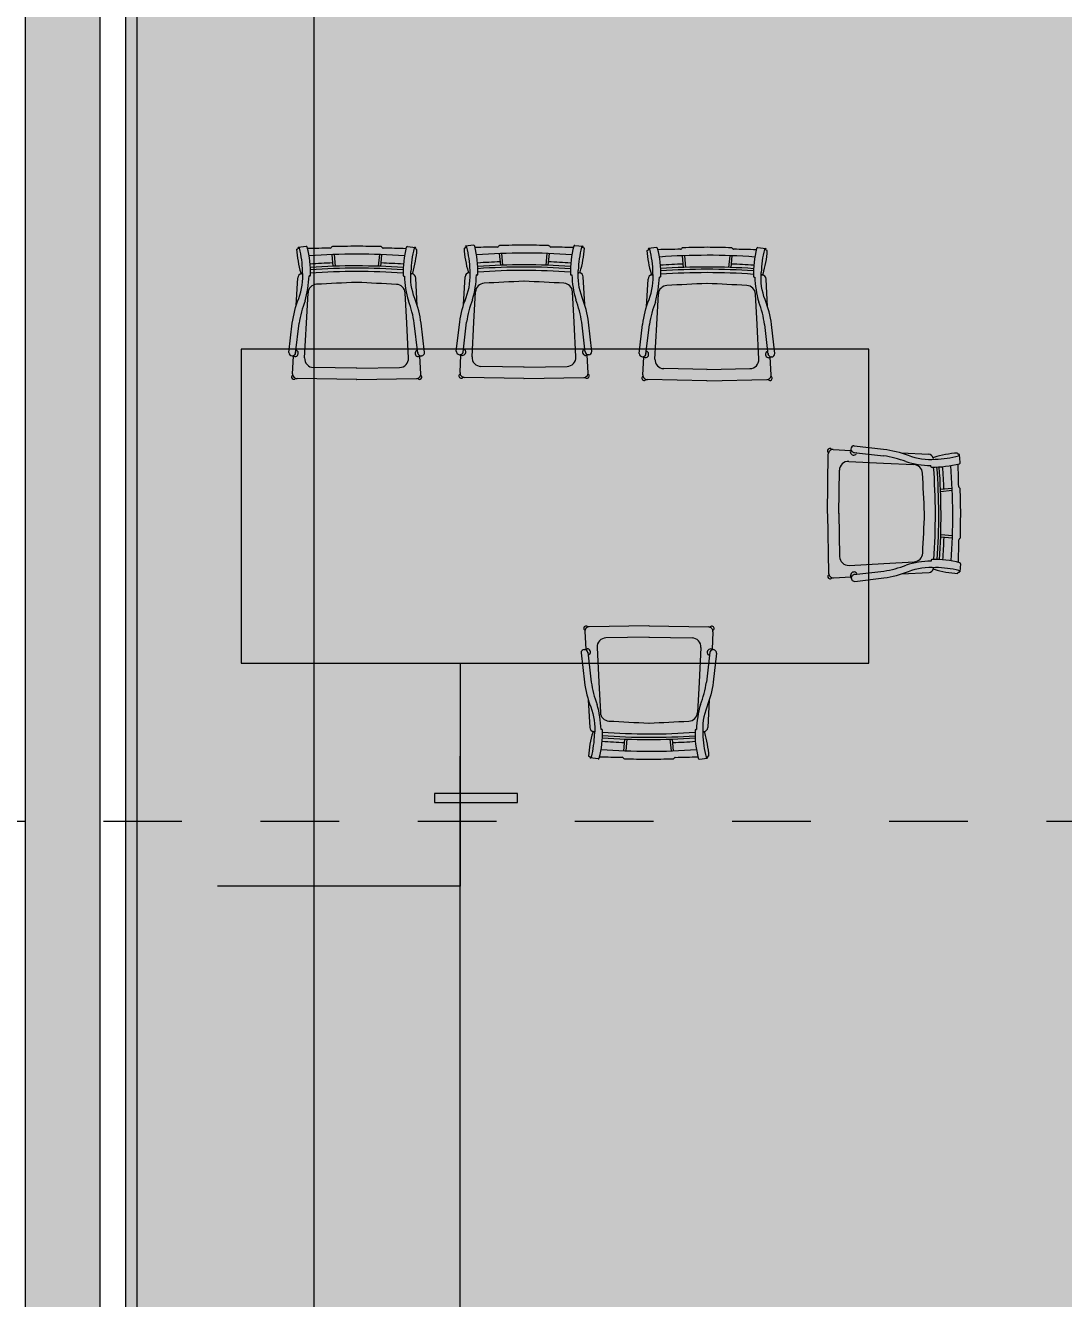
# Model space of a CAD drawing. Header units: millimetres. Extents: x 475616349 to 476941521, y 4620115302 to 4621446928.
# Drawn here: x 476497607 to 476500403, y 4620394074 to 4620397501 of the extents above; entities that cross this region are included whole.
import ezdxf

# ---------------------------------------------------------------- set-up
doc = ezdxf.new("R2010")
doc.units = ezdxf.units.MM
doc.header["$MEASUREMENT"] = 0
doc.linetypes.add('Dashed', pattern=[423.333333, 211.666667, -211.666667])
for name, color, linetype, lineweight in [('2D Drafting - General_Pen_No__1_Pen_No__7', 7, 'Continuous', 0), ('2D Drafting - General_Pen_No__250_Pen_No__7_Pen_No__7', 7, 'Continuous', 0), ('G-Anno-Nplt_Pen_No__151', 151, 'Continuous', 0), ('G-Anno-Nplt_Pen_No__4', 7, 'Continuous', 0), ('New_0_Pen_No__7', 7, 'Continuous', 0), ('New_shenobebi_Pen_No__1', 1, 'Continuous', 0), ('zoma_Pen_No__142', 142, 'Continuous', 0), ('zoma_Pen_No__4', 7, 'Continuous', 0), ('zoma_Pen_No__5_Pen_No__5', 5, 'Continuous', 0)]:
    doc.layers.add(name, color=color, linetype=linetype, lineweight=lineweight)
doc.layers.add('New_საბავშვო მოედნები_Pen_No__26', color=7, linetype='Continuous', lineweight=0, true_color=0x719730)
doc.layers.add('zoma', color=7, linetype='Continuous')
doc.styles.add('GENERATED_STYLE_2', font='arial.ttf')
doc.dimstyles.new('GENERATED_STYLE__2', dxfattribs={"dimtxt": 200, "dimasz": 64.421331, "dimexe": 0.18, "dimexo": 3, "dimgap": 0.09, "dimtad": 1, "dimlfac": 0.001, "dimzin": 0, "dimdsep": 46, "dimtxsty": 'GENERATED_STYLE_2', "dimblk": 'ARROWHEAD_2', "dimblk1": 'ARROWHEAD_2', "dimblk2": 'ARROWHEAD_2', "dimcen": 0.09, "dimclrd": 142, "dimclre": 142, "dimclrt": 142, "dimadec": 0, "dimazin": 0, "dimtfac": 1, "dimtdec": 4, "dimtmove": 0, "dimatfit": 3, "dimfxl": 1, "dimtolj": 1, "dimtzin": 0, "dimarcsym": 0})
doc.dimstyles.new('GENERATED_STYLE__43', dxfattribs={"dimtxt": 100, "dimasz": 152, "dimexe": 0.18, "dimexo": 3, "dimgap": 0.09, "dimtad": 1, "dimlfac": 0.001, "dimzin": 0, "dimdsep": 46, "dimtxsty": 'GENERATED_STYLE_2', "dimblk": 'ARROWHEAD_2', "dimblk1": 'ARROWHEAD_2', "dimblk2": 'ARROWHEAD_2', "dimcen": 0.09, "dimclrd": 7, "dimclre": 7, "dimclrt": 7, "dimadec": 0, "dimazin": 0, "dimtfac": 1, "dimtdec": 4, "dimtmove": 0, "dimatfit": 3, "dimfxl": 1, "dimtolj": 1, "dimtzin": 0, "dimarcsym": 0})

# ---------------------------------------------------------------- blocks, each defined once
blk = doc.blocks.new('*D1248', base_point=(476577134.1, 4620325125.7))
at = {"layer": 'zoma_Pen_No__142', "color": 142, "linetype": 'Continuous', "lineweight": 0, "transparency": 16777216}
for p, q in [((476496312.9, 4620392963.5), (476496313, 4620399463.5)), ((476496270.5, 4620392988), (476496355.3, 4620392939)), ((476496376.5, 4620392963.5), (476496249.3, 4620392963.5)), ((476496312.9, 4620392563.5), (476496312.9, 4620392963.5)), ((476496270.5, 4620392588), (476496355.3, 4620392539))]:
    blk.add_line(p, q, dxfattribs=at)
blk = doc.blocks.new('ARROWHEAD_2')
at = {"color": 0, "linetype": 'Continuous', "lineweight": 0}
for p, q in [((-0.378, -0.655), (0.378, 0.655)), ((0, 0), (-1, 0))]:
    blk.add_line(p, q, dxfattribs=at)
blk = doc.blocks.new('*D1249', base_point=(476577134.1, 4620325125.7))
at = {"layer": 'zoma_Pen_No__142', "color": 142, "linetype": 'Continuous', "lineweight": 0, "transparency": 16777216}
for p, q in [((476496376.6, 4620399463.5), (476496249.4, 4620399463.5)), ((476496270.6, 4620399488), (476496355.4, 4620399439)), ((476496312.9, 4620392963.5), (476496313, 4620399463.5)), ((476496270.5, 4620392988), (476496355.3, 4620392939))]:
    blk.add_line(p, q, dxfattribs=at)
at = {"layer": 'zoma_Pen_No__142', "color": 142, "lineweight": 0, "transparency": 16777216, "char_height": 200, "attachment_point": 7, "rotation": 89.9995, "style": 'GENERATED_STYLE_2'}
for s, insert in [('\\A1;{\\pql;\\fArial CYR|b0|i0|c204|p34;0.40}', (476496273, 4620398906.9)), ('\\A1;{\\pql;\\fArial CYR|b0|i0|c204|p34;6.50}', (476496272.9, 4620395947.4))]:
    blk.add_mtext(s, dxfattribs=dict(at, insert=insert))
blk = doc.blocks.new('*D1250', base_point=(476577134.1, 4620325125.7))
at = {"layer": 'zoma_Pen_No__142', "color": 142, "linetype": 'Continuous', "lineweight": 0, "transparency": 16777216}
for p, q in [((476496270.6, 4620399488), (476496355.4, 4620399439)), ((476496312.9, 4620392963.5), (476496313, 4620399463.5))]:
    blk.add_line(p, q, dxfattribs=at)
blk = doc.blocks.new('*D1251', base_point=(476577134.1, 4620325125.7))
at = {"layer": 'zoma_Pen_No__142', "color": 142, "linetype": 'Continuous', "lineweight": 0, "transparency": 16777216}
for p, q in [((476496313, 4620399863.5), (476496313, 4620399904.9)), ((476496355.4, 4620399839), (476496270.6, 4620399888)), ((476496376.6, 4620399863.5), (476496249.4, 4620399863.5)), ((476496313, 4620399463.5), (476496313, 4620399863.5)), ((476496376.6, 4620399463.5), (476496249.4, 4620399463.5)), ((476496270.6, 4620399488), (476496355.4, 4620399439)), ((476496312.9, 4620392963.5), (476496313, 4620399463.5))]:
    blk.add_line(p, q, dxfattribs=at)
blk = doc.blocks.new('*D1898', base_point=(476577134.1, 4620325125.7))
at = {"layer": 'zoma_Pen_No__4', "color": 7, "linetype": 'Continuous', "lineweight": 0, "transparency": 16777216}
for p, q in [((476498384.9, 4620399663.5), (476498384.9, 4620399761.3)), ((476498484.9, 4620399605.7), (476498284.9, 4620399721.2)), ((476498534.9, 4620399663.5), (476498234.9, 4620399663.5)), ((476498384.9, 4620383963.5), (476498384.9, 4620399663.5)), ((476498284.9, 4620384021.2), (476498484.9, 4620383905.7)), ((476498534.9, 4620383963.5), (476498234.9, 4620383963.5)), ((476498384.9, 4620383865.7), (476498384.9, 4620383963.5))]:
    blk.add_line(p, q, dxfattribs=at)
at = {"layer": 'zoma_Pen_No__4', "color": 7, "lineweight": 0, "transparency": 16777216, "insert": (476498364.9, 4620391642.5), "char_height": 100, "attachment_point": 7, "rotation": 90, "style": 'GENERATED_STYLE_2'}
blk.add_mtext('\\A1;{\\pql;\\fArial CYR|b0|i0|c204|p34;15.70}', dxfattribs=at)

msp = doc.modelspace()

# ---------------------------------------------------------------- hatches: boundary and pattern name
at = {"layer": '2D Drafting - General_Pen_No__250_Pen_No__7_Pen_No__7', "linetype": 'Continuous', "lineweight": 0}
msp.add_hatch(color=7, dxfattribs=at).paths.add_polyline_path([(476497607.131, 4620399463.476), (476497607.131, 4620392963.476), (476497807.131, 4620392963.476), (476497807.131, 4620399463.476)])
at = {"layer": 'G-Anno-Nplt_Pen_No__151', "linetype": 'Continuous', "lineweight": 0, "true_color": 0x1f2f3f}
h = msp.add_hatch(color=169, dxfattribs=at)
h.paths.add_polyline_path([(476497807.131, 4620388623.288), (476497877.131, 4620388623.288), (476498207.131, 4620388623.288), (476498207.131, 4620389163.476), (476498007.131, 4620389163.476), (476498007.131, 4620389533.476), (476497877.131, 4620389533.476), (476497877.131, 4620391557.784), (476497877.131, 4620392493.476), (476498077.131, 4620392493.476), (476498077.131, 4620392793.476), (476498277.131, 4620392793.476), (476498277.131, 4620393473.664), (476497877.131, 4620393473.664), (476497877.131, 4620399393.476), (476498077.131, 4620399393.476), (476498077.131, 4620399593.476), (476504437.13, 4620399593.476), (476504437.13, 4620392733.476), (476504137.131, 4620392733.476), (476504137.131, 4620392172.458), (476504617.13, 4620392172.458), (476504617.13, 4620392493.476), (476504617.13, 4620392563.476), (476504807.398, 4620392563.476), (476504807.398, 4620392493.476), (476504807.398, 4620392266.734), (476505497.319, 4620392266.734), (476505497.319, 4620392663.476), (476508707.131, 4620392663.476), (476508707.131, 4620389165.316), (476508637.131, 4620389165.316), (476508637.131, 4620382633.476), (476508637.131, 4620382433.534), (476504977.131, 4620382433.534), (476504977.131, 4620382633.476), (476504777.131, 4620382633.476), (476504777.131, 4620384033.472), (476497877.131, 4620384033.472), (476497877.131, 4620387635.125), (476497807.131, 4620387635.125)])
h.paths.add_polyline_path([(476504507.131, 4620389463.476), (476504507.131, 4620389063.476), (476504907.131, 4620389063.476), (476504907.131, 4620389463.476)], flags=0)
at = {"layer": 'New_საბავშვო მოედნები_Pen_No__26', "linetype": 'Continuous', "lineweight": 0, "true_color": 0x384b18}
msp.add_hatch(color=79, dxfattribs=at).paths.add_polyline_path([(476500338.577, 4620396323.006, -0.00860755), (476500381.204, 4620395904.179), (476500398.728, 4620395904.179, 0.00746074)])

# ---------------------------------------------------------------- linework, layer by layer
at = {"layer": '2D Drafting - General_Pen_No__1_Pen_No__7', "color": 7, "linetype": 'Continuous', "lineweight": 0, "flags": 128}
msp.add_lwpolyline([(476497607.131, 4620392963.476), (476497607.131, 4620399463.476), (476497907.131, 4620399463.476), (476497907.131, 4620392963.476)], close=True, dxfattribs=at)
at = {"layer": 'G-Anno-Nplt_Pen_No__4', "color": 7, "linetype": 'Continuous', "lineweight": 0, "flags": 128}
msp.add_lwpolyline([(476497877.131, 4620393473.664), (476497877.131, 4620399393.476), (476498077.131, 4620399393.476), (476498077.131, 4620399593.476), (476504437.13, 4620399593.476), (476504437.13, 4620392733.476)], dxfattribs=at)
at = {"layer": 'New_0_Pen_No__7', "color": 7, "linetype": 'Continuous', "lineweight": 0}
for p, q in [((476498337.423, 4620396898.854), (476498341.1, 4620396899.785)), ((476498341.026, 4620396900.076), (476498341.1, 4620396899.785)), ((476498362.866, 4620396906.515), (476498341.705, 4620396904.027)), ((476498431.595, 4620396904.773), (476498430.329, 4620396903.149)), ((476498432.473, 4620396884.238), (476498435.309, 4620396852.949)), ((476498438.558, 4620396884.539), (476498441.402, 4620396853.158)), ((476498560.305, 4620396884.47), (476498557.425, 4620396853.093)), ((476498566.389, 4620396884.163), (476498563.518, 4620396852.877)), ((476498567.29, 4620396904.697), (476498568.554, 4620396903.071)), ((476498636.021, 4620396906.362), (476498657.179, 4620396903.851)), ((476498657.853, 4620396899.899), (476498657.779, 4620396899.608)), ((476498661.456, 4620396898.672), (476498657.779, 4620396899.608)), ((476498788.3, 4620396901.838), (476498791.978, 4620396902.769)), ((476498791.904, 4620396903.06), (476498791.978, 4620396902.769)), ((476498813.743, 4620396909.499), (476498792.582, 4620396907.012)), ((476498882.472, 4620396907.757), (476498881.206, 4620396906.133)), ((476498883.35, 4620396887.222), (476498886.186, 4620396855.933)), ((476498889.435, 4620396887.523), (476498892.28, 4620396856.142)), ((476499011.182, 4620396887.455), (476499008.302, 4620396856.077)), ((476499017.267, 4620396887.147), (476499014.395, 4620396855.861)), ((476499018.168, 4620396907.681), (476499019.432, 4620396906.055)), ((476499086.899, 4620396909.346), (476499108.057, 4620396906.835)), ((476499108.731, 4620396902.883), (476499108.657, 4620396902.592)), ((476499112.333, 4620396901.657), (476499108.657, 4620396902.592)), ((476499280.98, 4620396895.87), (476499284.658, 4620396896.801)), ((476499284.584, 4620396897.092), (476499284.658, 4620396896.801)), ((476499306.423, 4620396903.531), (476499285.262, 4620396901.043)), ((476499375.152, 4620396901.788), (476499373.887, 4620396900.164)), ((476499510.848, 4620396901.712), (476499512.112, 4620396900.087)), ((476499579.579, 4620396903.378), (476499600.737, 4620396900.866)), ((476499601.411, 4620396896.914), (476499601.337, 4620396896.623)), ((476499605.013, 4620396895.688), (476499601.337, 4620396896.623)), ((476499376.03, 4620396881.254), (476499378.867, 4620396849.965)), ((476499382.115, 4620396881.554), (476499384.96, 4620396850.173)), ((476499503.862, 4620396881.486), (476499500.983, 4620396850.108)), ((476499509.947, 4620396881.179), (476499507.076, 4620396849.893)), ((476498336.341, 4620396747.053), (476498340.305, 4620396821.59)), ((476498372.945, 4620396826.929), (476498370.911, 4620396826.917)), ((476498625.853, 4620396826.788), (476498627.886, 4620396826.773)), ((476498662.368, 4620396746.87), (476498658.486, 4620396821.411)), ((476498787.218, 4620396750.037), (476498791.183, 4620396824.574)), ((476498823.822, 4620396829.914), (476498821.789, 4620396829.902)), ((476499076.73, 4620396829.772), (476499078.764, 4620396829.758)), ((476499113.245, 4620396749.855), (476499109.364, 4620396824.396)), ((476499279.898, 4620396744.069), (476499283.863, 4620396818.605)), ((476499316.502, 4620396823.945), (476499314.469, 4620396823.933)), ((476499569.411, 4620396823.803), (476499571.444, 4620396823.789)), ((476499605.925, 4620396743.886), (476499602.044, 4620396818.427)), ((476498363.872, 4620396699.702), (476498368.221, 4620396781.456)), ((476498633.928, 4620396699.551), (476498629.671, 4620396781.309)), ((476498814.75, 4620396702.687), (476498819.099, 4620396784.44)), ((476499084.805, 4620396702.535), (476499080.548, 4620396784.293)), ((476499307.43, 4620396696.718), (476499311.779, 4620396778.471)), ((476499577.485, 4620396696.567), (476499573.228, 4620396778.325)), ((476498334.809, 4620396619.08), (476498344.213, 4620396699.713)), ((476498358.901, 4620396606.237), (476498363.872, 4620396699.702)), ((476498638.795, 4620396606.08), (476498633.928, 4620396699.551)), ((476498663.756, 4620396618.896), (476498654.442, 4620396699.54)), ((476498785.686, 4620396622.064), (476498795.091, 4620396702.698)), ((476498809.778, 4620396609.221), (476498814.75, 4620396702.687)), ((476499089.672, 4620396609.064), (476499084.805, 4620396702.535)), ((476499114.634, 4620396621.88), (476499105.319, 4620396702.524)), ((476499278.366, 4620396616.096), (476499287.771, 4620396696.729)), ((476499302.458, 4620396603.253), (476499307.43, 4620396696.718)), ((476499582.352, 4620396603.096), (476499577.485, 4620396696.567)), ((476499607.314, 4620396615.911), (476499598, 4620396696.555)), ((476498326.592, 4620396563.779), (476498329.124, 4620396611.394)), ((476498340.055, 4620396624.873), (476498338.955, 4620396625.792)), ((476498658.516, 4620396624.695), (476498659.618, 4620396625.612)), ((476498671.911, 4620396563.586), (476498669.432, 4620396611.203)), ((476498777.469, 4620396566.763), (476498780.002, 4620396614.378)), ((476498790.932, 4620396627.857), (476498789.832, 4620396628.776)), ((476499109.394, 4620396627.679), (476499110.495, 4620396628.596)), ((476499122.789, 4620396566.57), (476499120.309, 4620396614.187)), ((476499283.613, 4620396621.889), (476499282.512, 4620396622.808)), ((476499602.074, 4620396621.71), (476499603.175, 4620396622.628)), ((476498499.367, 4620396578.486), (476498382.774, 4620396580.599)), ((476498498.298, 4620396578.487), (476498614.893, 4620396580.469)), ((476498950.244, 4620396581.471), (476498833.651, 4620396583.583)), ((476498949.175, 4620396581.471), (476499065.77, 4620396583.453)), ((476499270.149, 4620396560.795), (476499272.682, 4620396608.41)), ((476499442.924, 4620396575.502), (476499326.331, 4620396577.615)), ((476499441.856, 4620396575.503), (476499558.451, 4620396577.485)), ((476499615.469, 4620396560.601), (476499612.99, 4620396608.219)), ((476498498.708, 4620396548.058), (476498338.528, 4620396550.96)), ((476498499.777, 4620396548.057), (476498659.96, 4620396550.78)), ((476498949.586, 4620396551.042), (476498789.405, 4620396553.944)), ((476498950.654, 4620396551.041), (476499110.838, 4620396553.764)), ((476499442.266, 4620396545.073), (476499282.086, 4620396547.976)), ((476499443.335, 4620396545.073), (476499603.518, 4620396547.796)), ((476499766.973, 4620396187.673), (476499769.314, 4620396347.863)), ((476499782.091, 4620396359.844), (476499829.714, 4620396357.479)), ((476499837.42, 4620396351.821), (476499918.086, 4620396342.7)), ((476499843.232, 4620396346.595), (476499844.146, 4620396347.699)), ((476499965.398, 4620396350.739), (476500039.948, 4620396347.035)), ((476500117.202, 4620396350.189), (476500118.145, 4620396346.515)), ((476500118.436, 4620396346.59), (476500118.145, 4620396346.515)), ((476500124.952, 4620396324.773), (476500122.39, 4620396345.925)), ((476499797.404, 4620396187.122), (476499799.108, 4620396303.721)), ((476499824.661, 4620396327.684), (476499918.144, 4620396323.041)), ((476499918.144, 4620396323.041), (476499999.912, 4620396318.979)), ((476500045.402, 4620396314.415), (476500045.383, 4620396316.448)), ((476500102.919, 4620396255.088), (476500071.64, 4620396252.142)), ((476500103.241, 4620396249.005), (476500071.87, 4620396246.05)), ((476500123.451, 4620396256.039), (476500121.822, 4620396257.299)), ((476499766.977, 4620396186.605), (476499770.262, 4620396026.432)), ((476499797.401, 4620396188.191), (476499799.792, 4620396071.603)), ((476500103.6, 4620396127.258), (476500072.212, 4620396130.028)), ((476500103.314, 4620396121.173), (476500072.018, 4620396123.934)), ((476500123.851, 4620396120.343), (476500122.23, 4620396119.074)), ((476500046.148, 4620396061.508), (476500046.141, 4620396059.474)), ((476499825.487, 4620396047.791), (476499918.94, 4620396052.986)), ((476499838.39, 4620396022.875), (476499919.001, 4620396032.472)), ((476499844.171, 4620396028.135), (476499845.092, 4620396027.037)), ((476499918.94, 4620396052.986), (476500000.683, 4620396057.531)), ((476499966.359, 4620396024.713), (476500040.886, 4620396028.856)), ((476500118.157, 4620396026.158), (476500119.079, 4620396029.837)), ((476500119.371, 4620396029.764), (476500119.079, 4620396029.837)), ((476500125.758, 4620396051.619), (476500123.32, 4620396030.452)), ((476499783.109, 4620396014.526), (476499830.718, 4620396017.172)), ((476499113.45, 4620395869.476), (476499115.903, 4620395821.857)), ((476499285.592, 4620395884.911), (476499125.407, 4620395882.275)), ((476499286.661, 4620395884.91), (476499446.84, 4620395881.921)), ((476499458.769, 4620395869.095), (476499456.211, 4620395821.482)), ((476499146.543, 4620395826.964), (476499151.36, 4620395733.49)), ((476499287.055, 4620395854.481), (476499170.459, 4620395852.562)), ((476499285.986, 4620395854.482), (476499402.578, 4620395852.306)), ((476499426.437, 4620395826.655), (476499421.415, 4620395733.192)), ((476499121.575, 4620395814.162), (476499130.845, 4620395733.513)), ((476499126.812, 4620395808.36), (476499125.71, 4620395807.443)), ((476499450.522, 4620395813.799), (476499441.074, 4620395733.171)), ((476499445.273, 4620395808.009), (476499446.373, 4620395807.089)), ((476499151.36, 4620395733.49), (476499155.572, 4620395651.73)), ((476499421.415, 4620395733.192), (476499417.022, 4620395651.442)), ((476499122.894, 4620395686.186), (476499126.735, 4620395611.643)), ((476499448.921, 4620395685.827), (476499444.916, 4620395611.292)), ((476499159.365, 4620395606.249), (476499157.332, 4620395606.264)), ((476499412.273, 4620395605.97), (476499414.307, 4620395605.981)), ((476499218.798, 4620395548.841), (476499221.686, 4620395580.126)), ((476499224.882, 4620395548.531), (476499227.779, 4620395579.907)), ((476499346.629, 4620395548.397), (476499343.802, 4620395579.779)), ((476499352.714, 4620395548.694), (476499349.895, 4620395579.985)), ((476499123.724, 4620395534.384), (476499127.4, 4620395533.447)), ((476499127.325, 4620395533.156), (476499127.4, 4620395533.447)), ((476499149.154, 4620395526.68), (476499127.997, 4620395529.203)), ((476499217.886, 4620395528.308), (476499216.623, 4620395529.935)), ((476499353.582, 4620395528.159), (476499354.848, 4620395529.782)), ((476499422.309, 4620395526.379), (476499443.472, 4620395528.855)), ((476499447.757, 4620395534.026), (476499444.079, 4620395533.098)), ((476499444.152, 4620395532.806), (476499444.079, 4620395533.098))]:
    msp.add_line(p, q, dxfattribs=at)
for points in [[(476498325.885, 4620396699.724, -0.05838097), (476498343.056, 4620396766.404, 0.11288216), (476498353.601, 4620396839.193)], [(476498672.77, 4620396699.529, 0.05838097), (476498655.674, 4620396766.229, -0.11288216), (476498645.211, 4620396839.03)], [(476498776.762, 4620396702.708, -0.05838097), (476498793.934, 4620396769.388, 0.11288216), (476498804.478, 4620396842.177)], [(476499123.648, 4620396702.514, 0.05838097), (476499106.551, 4620396769.213, -0.11288216), (476499096.088, 4620396842.014)], [(476499269.442, 4620396696.739, -0.05838097), (476499286.614, 4620396763.42, 0.11288216), (476499297.159, 4620396836.209)], [(476499616.328, 4620396696.545, 0.05838097), (476499599.231, 4620396763.244, -0.11288216), (476499588.768, 4620396836.045)], [(476498325.272, 4620396612.017), (476498327.594, 4620396611.684, -0.08130171), (476498332.936, 4620396610.004)], [(476498673.285, 4620396611.823), (476498670.963, 4620396611.492, 0.08130171), (476498665.619, 4620396609.817)], [(476498776.15, 4620396615.002), (476498778.471, 4620396614.669, -0.08130171), (476498783.813, 4620396612.988)], [(476499124.162, 4620396614.807), (476499121.84, 4620396614.476, 0.08130171), (476499116.496, 4620396612.802)], [(476499268.83, 4620396609.033), (476499271.151, 4620396608.7, -0.08130171), (476499276.493, 4620396607.019)], [(476499616.842, 4620396608.838), (476499614.52, 4620396608.508, 0.08130171), (476499609.177, 4620396606.833)], [(476499830.324, 4620396361.333), (476499829.999, 4620396359.01, -0.08130171), (476499828.337, 4620396353.662)], [(476499918.032, 4620396361.028, -0.05838097), (476499984.772, 4620396344.091, 0.11288216), (476500057.598, 4620396333.802)], [(476499919.055, 4620396014.144, 0.05838097), (476499985.694, 4620396031.475, -0.11288216), (476500058.458, 4620396042.193)], [(476499831.351, 4620396013.322), (476499831.012, 4620396015.643, 0.08130171), (476499829.318, 4620396020.98)], [(476499112.05, 4620395821.24), (476499114.372, 4620395821.569, 0.08130171), (476499119.717, 4620395823.241)], [(476499460.063, 4620395820.856), (476499457.741, 4620395821.191, -0.08130171), (476499452.4, 4620395822.874)], [(476499112.517, 4620395733.533, 0.05838097), (476499129.578, 4620395666.824, -0.11288216), (476499140.001, 4620395594.018)], [(476499459.402, 4620395733.151, -0.05838097), (476499442.195, 4620395666.48, 0.11288216), (476499431.611, 4620395593.696)]]:
    msp.add_lwpolyline(points, format="xyb", dxfattribs=at)
for points in [[(476498316.67, 4620396621.196), (476498325.829, 4620396699.724)], [(476498681.897, 4620396620.991), (476498672.826, 4620396699.529)], [(476498767.548, 4620396624.18), (476498776.707, 4620396702.708)], [(476499132.774, 4620396623.975), (476499123.703, 4620396702.514)], [(476499260.228, 4620396618.211), (476499269.387, 4620396696.739)], [(476499625.455, 4620396618.007), (476499616.384, 4620396696.545)], [(476499839.472, 4620396369.967), (476499918.032, 4620396361.084)], [(476499840.549, 4620396004.742), (476499919.055, 4620396014.088)], [(476499103.433, 4620395812.076), (476499112.461, 4620395733.533)], [(476499468.659, 4620395811.674), (476499459.458, 4620395733.151)], [(476498778.129, 4620395784.538), (476498778.129, 4620395184.538), (476498123.962, 4620395184.538)], [(476498778.129, 4620393618.602), (476498778.129, 4620395533.712)]]:
    msp.add_lwpolyline(points, dxfattribs=at)
for points in [[(476498188.129, 4620395784.538), (476499878.367, 4620395784.538), (476499878.367, 4620396629.998), (476498188.129, 4620396629.998)], [(476498709.111, 4620395409.039), (476498932.608, 4620395409.039), (476498932.608, 4620395433.855), (476498709.111, 4620395433.855)]]:
    msp.add_lwpolyline(points, close=True, dxfattribs=at)
for centre, radius, start, end in [((476498614.79, 4620396915.106), 277.843, 183.353353, 196.751925), ((476498343.623, 4620396901.664), 3.044, 129.063801, 211.452584), ((476498342.06, 4620396901.005), 3.044, 14.316204, 96.704993), ((476498074.615, 4620396832.753), 279.06, 1.322346, 14.316201), ((476498363.221, 4620396903.492), 3.044, 14.316204, 96.704992), ((476498095.776, 4620396835.241), 279.06, 358.659535, 14.316201), ((476498913.003, 4620373686.527), 23220.515, 91.1968342, 91.3471974), ((476498500.108, 4620395130.538), 1755.051, 85.827214, 94.215894), ((476498427.928, 4620396905.019), 3.044, 271.196838, 322.073427), ((476498433.995, 4620396902.902), 3.044, 91.167659, 142.073422), ((476498907.124, 4620373690.251), 23220.515, 91.0059873, 91.1676615), ((476498065.75, 4620373690.723), 23220.515, 88.7681401, 88.9298143), ((476498564.888, 4620396902.829), 3.044, 37.86239, 88.768131), ((476498570.957, 4620396904.939), 3.044, 217.862387, 268.738953), ((476498059.867, 4620373687.005), 23220.515, 88.5886041, 88.7389673), ((476498903.031, 4620396834.789), 279.06, 165.619601, 181.276267), ((476498635.662, 4620396903.34), 3.044, 83.230806, 165.6196), ((476498924.189, 4620396832.277), 279.06, 165.6196, 178.613455), ((476498384.107, 4620396915.235), 277.843, 343.183876, 356.582448), ((476498656.821, 4620396900.828), 3.044, 83.230813, 165.619594), ((476498655.259, 4620396901.49), 3.044, 328.483213, 50.872003), ((476499065.667, 4620396918.09), 277.843, 183.353353, 196.751925), ((476498794.5, 4620396904.649), 3.044, 129.063794, 211.452594), ((476498792.938, 4620396903.989), 3.044, 14.316186, 96.704989), ((476498525.492, 4620396835.737), 279.06, 1.322346, 14.316201), ((476498814.098, 4620396906.477), 3.044, 14.316204, 96.704993), ((476498546.653, 4620396838.225), 279.06, 358.659535, 14.316201), ((476499363.881, 4620373689.511), 23220.515, 91.1968351, 91.3471983), ((476498950.985, 4620395133.522), 1755.051, 85.827214, 94.215895), ((476498878.806, 4620396908.004), 3.044, 271.196824, 322.073406), ((476498884.873, 4620396905.886), 3.044, 91.167664, 142.073416), ((476499358.001, 4620373693.236), 23220.515, 91.0059873, 91.1676615), ((476498516.628, 4620373693.707), 23220.515, 88.7681401, 88.9298143), ((476499015.765, 4620396905.813), 3.044, 37.862381, 88.768139), ((476499021.834, 4620396907.923), 3.044, 217.862402, 268.738974), ((476498510.744, 4620373689.989), 23220.515, 88.5886032, 88.7389664), ((476499353.908, 4620396837.773), 279.06, 165.619601, 181.276266), ((476499086.54, 4620396906.324), 3.044, 83.230813, 165.619594), ((476499375.067, 4620396835.262), 279.06, 165.619601, 178.613455), ((476498834.984, 4620396918.22), 277.843, 343.183876, 356.582448), ((476499107.698, 4620396903.813), 3.044, 83.230816, 165.619591), ((476499106.136, 4620396904.474), 3.044, 328.483213, 50.872003), ((476499558.347, 4620396912.122), 277.843, 183.353353, 196.751925), ((476499287.18, 4620396898.68), 3.044, 129.063797, 211.452586), ((476499285.618, 4620396898.02), 3.044, 14.316204, 96.704993), ((476499018.173, 4620396829.769), 279.06, 1.322346, 14.316201), ((476499306.779, 4620396900.508), 3.044, 14.316205, 96.704992), ((476499039.333, 4620396832.257), 279.06, 358.659535, 14.316201), ((476499856.561, 4620373683.543), 23220.515, 91.1968342, 91.3471974), ((476499371.486, 4620396902.035), 3.044, 271.196845, 322.073421), ((476499377.553, 4620396899.918), 3.044, 91.167664, 142.073416), ((476499850.681, 4620373687.267), 23220.515, 91.0059864, 91.1676606), ((476499009.308, 4620373687.739), 23220.515, 88.7681401, 88.9298143), ((476499508.445, 4620396899.844), 3.044, 37.862382, 88.768139), ((476499514.515, 4620396901.955), 3.044, 217.862379, 268.738962), ((476499003.425, 4620373684.021), 23220.515, 88.5886041, 88.7389673), ((476499846.589, 4620396831.804), 279.06, 165.619601, 181.276266), ((476499579.22, 4620396900.355), 3.044, 83.230804, 165.619603), ((476499867.747, 4620396829.293), 279.06, 165.6196, 178.613455), ((476499327.665, 4620396912.251), 277.843, 343.183876, 356.582448), ((476499600.378, 4620396897.844), 3.044, 83.230803, 165.619604), ((476499598.816, 4620396898.505), 3.044, 328.48321, 50.872006), ((476498498.431, 4620395099.033), 1764.182, 92.07729, 94.050514), ((476498498.431, 4620395099.033), 1755.051, 85.885287, 94.050514), ((476498498.431, 4620395099.033), 1764.182, 85.885287, 87.858511), ((476498949.308, 4620395102.017), 1764.182, 92.077291, 94.050514), ((476498949.308, 4620395102.017), 1755.051, 85.885287, 94.050514), ((476498949.308, 4620395102.017), 1748.964, 85.879349, 94.056452), ((476498949.308, 4620395102.017), 1764.182, 85.885287, 87.858511), ((476499443.665, 4620395127.554), 1755.051, 85.827214, 94.215894), ((476499441.989, 4620395096.049), 1764.182, 92.077291, 94.050514), ((476499441.989, 4620395096.049), 1755.051, 85.885287, 94.050514), ((476499441.989, 4620395096.049), 1764.182, 85.885287, 87.858511), ((476498352.462, 4620396820.943), 12.174, 98.104673, 176.955113), ((476498351.652, 4620396835.901), 3.044, 196.751909, 273.040427), ((476499580.945, 4620373692.142), 23173.34, 93.0350559, 93.0404369), ((476498107.013, 4620396835.058), 264.024, 343.443756, 358.233102), ((476498372.934, 4620396828.755), 1.826, 270.335377, 358.659533), ((476498498.431, 4620395099.033), 1748.964, 85.879349, 94.056452), ((476498498.431, 4620395099.033), 1739.833, 85.86214, 94.073661), ((476498625.866, 4620396828.614), 1.826, 181.276304, 269.60043), ((476498891.794, 4620396834.618), 264.024, 181.702699, 196.492045), ((476497391.938, 4620373693.368), 23173.34, 86.8953794, 86.9007603), ((476498647.155, 4620396835.736), 3.044, 266.895372, 343.18387), ((476498646.329, 4620396820.778), 12.174, 2.980686, 81.831128), ((476498803.34, 4620396823.927), 12.174, 98.104673, 176.955113), ((476498802.53, 4620396838.885), 3.044, 196.751921, 273.040417), ((476500031.822, 4620373695.126), 23173.34, 93.0350559, 93.0404369), ((476498557.89, 4620396838.042), 264.024, 343.443756, 358.233103), ((476498823.811, 4620396831.74), 1.826, 270.335371, 358.659511), ((476498949.308, 4620395102.017), 1739.833, 85.86214, 94.073661), ((476499076.743, 4620396831.598), 1.826, 181.27626, 269.600443), ((476499342.671, 4620396837.603), 264.024, 181.702699, 196.492045), ((476497842.815, 4620373696.352), 23173.34, 86.8953793, 86.9007602), ((476499098.033, 4620396838.72), 3.044, 266.895381, 343.183861), ((476499097.206, 4620396823.763), 12.174, 2.980686, 81.831127), ((476499296.02, 4620396817.959), 12.174, 98.104674, 176.955113), ((476499295.21, 4620396832.917), 3.044, 196.751929, 273.040432), ((476500524.493, 4620373689.157), 23173.34, 93.0350314, 93.0404124), ((476499050.571, 4620396832.074), 264.024, 343.443756, 358.233102), ((476499316.492, 4620396825.771), 1.826, 270.335357, 358.659553), ((476499441.989, 4620395096.049), 1748.964, 85.879349, 94.056452), ((476499441.989, 4620395096.049), 1739.833, 85.86214, 94.073662), ((476499569.423, 4620396825.629), 1.826, 181.27626, 269.600444), ((476499835.351, 4620396831.634), 264.024, 181.702699, 196.492045), ((476498335.495, 4620373690.383), 23173.34, 86.8953794, 86.9007603), ((476499590.713, 4620396832.751), 3.044, 266.895376, 343.183889), ((476499589.886, 4620396817.794), 12.174, 2.980689, 81.831125), ((476498392.535, 4620396780.162), 24.348, 92.945518, 176.95511), ((476499580.513, 4620373692.149), 23142.905, 92.6793279, 92.9455176), ((476497391.508, 4620373693.376), 23142.905, 86.990284, 87.2564737), ((476498605.355, 4620396780.043), 24.348, 2.980689, 86.990283), ((476498843.413, 4620396783.146), 24.348, 92.945517, 176.955114), ((476500031.39, 4620373695.133), 23142.905, 92.6793274, 92.9455171), ((476497842.386, 4620373696.36), 23142.905, 86.990284, 87.2564737), ((476499056.232, 4620396783.027), 24.348, 2.980688, 86.990285), ((476499336.093, 4620396777.178), 24.348, 92.945517, 176.955114), ((476500524.071, 4620373689.165), 23142.905, 92.6793274, 92.9455171), ((476498335.066, 4620373690.391), 23142.905, 86.990284, 87.2564737), ((476499548.913, 4620396777.059), 24.348, 2.980686, 86.990284), ((476498619.036, 4620396659.782), 277.599, 158.876498, 171.729557), ((476498379.574, 4620396659.916), 277.599, 8.206244, 21.059303), ((476499069.914, 4620396662.766), 277.599, 158.876498, 171.729557), ((476498830.452, 4620396662.9), 277.599, 8.206244, 21.059303), ((476499562.594, 4620396656.798), 277.599, 158.876498, 171.729557), ((476499323.132, 4620396656.932), 277.599, 8.206244, 21.059303), ((476498325.862, 4620396621.19), 9.192, 179.967904, 359.967903), ((476498332.827, 4620396619.195), 9.192, 270.679527, 38.15086), ((476498336.744, 4620396627.288), 1.085, 199.8281, 284.16727), ((476498337.547, 4620396624.106), 2.196, 50.143056, 104.167278), ((476498665.738, 4620396619.008), 9.192, 141.78494, 269.256274), ((476498661.024, 4620396623.924), 2.196, 75.76854, 129.792763), ((476498661.83, 4620396627.105), 1.085, 255.768524, 340.107655), ((476498672.705, 4620396620.996), 9.192, 179.967897, 359.967903), ((476498776.74, 4620396624.175), 9.192, 179.967897, 359.967903), ((476498783.704, 4620396622.179), 9.192, 270.679528, 38.150856), ((476498787.621, 4620396630.272), 1.085, 199.828093, 284.167274), ((476498788.424, 4620396627.09), 2.196, 50.143025, 104.167257), ((476499116.616, 4620396621.993), 9.192, 141.784942, 269.256274), ((476499111.901, 4620396626.909), 2.196, 75.768528, 129.792774), ((476499112.708, 4620396630.09), 1.085, 255.768537, 340.107708), ((476499123.582, 4620396623.98), 9.192, 179.967903, 359.967897), ((476499269.42, 4620396618.206), 9.192, 179.967903, 359.967897), ((476499276.384, 4620396616.211), 9.192, 270.679529, 38.150858), ((476499280.301, 4620396624.303), 1.085, 199.828123, 284.167246), ((476499281.105, 4620396621.121), 2.196, 50.143057, 104.167277), ((476499609.296, 4620396616.024), 9.192, 141.784944, 269.256273), ((476499604.581, 4620396620.94), 2.196, 75.768509, 129.792742), ((476499605.388, 4620396624.121), 1.085, 255.768507, 340.107737), ((476499616.263, 4620396618.012), 9.192, 179.967903, 359.967897), ((476498383.215, 4620396604.943), 24.348, 176.955111, 268.961886), ((476498614.479, 4620396604.814), 24.348, 270.973915, 2.980688), ((476498834.092, 4620396607.928), 24.348, 176.955114, 268.961886), ((476499065.357, 4620396607.798), 24.348, 270.973917, 2.980689), ((476499326.772, 4620396601.959), 24.348, 176.955113, 268.961887), ((476499558.037, 4620396601.83), 24.348, 270.973915, 2.980688), ((476498329.839, 4620396554.836), 6.087, 118.480993, 327.436006), ((476498338.749, 4620396563.132), 12.174, 176.95511, 268.961887), ((476498499.26, 4620396578.488), 30.436, 268.961881, 270.97391), ((476498499.246, 4620396554.136), 6.087, 268.962031, 270.97406), ((476498659.754, 4620396562.953), 12.174, 270.973917, 2.980686), ((476498668.654, 4620396554.646), 6.087, 212.499797, 61.454808), ((476498780.716, 4620396557.82), 6.087, 118.480984, 327.436015), ((476498789.626, 4620396566.117), 12.174, 176.955113, 268.961884), ((476498950.137, 4620396581.473), 30.436, 268.961881, 270.97391), ((476498950.123, 4620396557.12), 6.087, 268.962031, 270.97406), ((476499110.631, 4620396565.937), 12.174, 270.973914, 2.980693), ((476499119.531, 4620396557.631), 6.087, 212.499788, 61.454817), ((476499273.397, 4620396551.852), 6.087, 118.480992, 327.436007), ((476499282.306, 4620396560.148), 12.174, 176.955116, 268.961885), ((476499442.817, 4620396575.504), 30.436, 268.961881, 270.97391), ((476499442.804, 4620396551.152), 6.087, 268.961781, 270.973811), ((476499603.311, 4620396559.968), 12.174, 270.973917, 2.980686), ((476499612.212, 4620396551.662), 6.087, 212.499788, 61.454817), ((476499839.499, 4620396360.775), 9.192, 90.169006, 270.169005), ((476499773.159, 4620396356.565), 6.087, 28.682094, 237.637114), ((476499781.487, 4620396347.685), 12.174, 87.156217, 179.162991), ((476499837.528, 4620396353.804), 9.192, 180.880626, 308.351968), ((476499842.455, 4620396349.101), 2.196, 320.344149, 14.368382), ((476499845.634, 4620396349.915), 1.085, 110.029209, 194.368377), ((476499879.119, 4620396067.738), 277.599, 69.077602, 81.930662), ((476500039.344, 4620396334.876), 12.174, 8.305778, 87.156216), ((476500054.299, 4620396335.739), 3.044, 106.95303, 183.241524), ((476476914.997, 4620395025.225), 23173.34, 3.2361507, 3.2415316), ((476500134.427, 4620396072.881), 277.843, 93.554458, 106.95303), ((476500050.179, 4620396612.763), 279.06, 271.52345, 284.517305), ((476500120.033, 4620396343.999), 3.044, 39.264908, 121.653695), ((476500119.368, 4620396345.559), 3.044, 284.517305, 6.906102), ((476499823.453, 4620396303.366), 24.348, 87.156217, 179.162991), ((476500052.597, 4620396580.374), 264.024, 253.644861, 268.434207), ((476499998.704, 4620396294.66), 24.348, 3.146622, 87.156218), ((476500047.228, 4620396314.432), 1.826, 180.53647, 268.860639), ((476500052.741, 4620396591.611), 279.06, 268.860639, 284.517305), ((476498317.957, 4620396182.865), 1739.833, 356.063244, 4.274766), ((476498317.957, 4620396182.865), 1748.964, 356.080454, 4.257557), ((476498317.957, 4620396182.865), 1755.051, 356.086392, 4.251619), ((476498317.957, 4620396182.865), 1764.182, 2.278395, 4.251619), ((476498349.467, 4620396181.299), 1755.051, 356.028318, 4.416999), ((476476907.038, 4620395693.139), 23220.515, 1.397939, 1.5483023), ((476500121.93, 4620396324.407), 3.044, 284.517305, 6.906102), ((476476915.003, 4620395025.653), 23142.905, 2.8804322, 3.1466219), ((476500123.684, 4620396259.706), 3.044, 181.397945, 232.274517), ((476500121.588, 4620396253.631), 3.044, 1.368763, 52.274517), ((476476910.742, 4620395699.031), 23220.515, 1.2070917, 1.3687659), ((476499773.054, 4620396187.157), 6.087, 179.162997, 181.175022), ((476499797.406, 4620396187.229), 30.436, 179.162988, 181.175018), ((476476908.546, 4620397214.648), 23142.905, 357.1913886, 357.4575784), ((476476908.26, 4620396540.401), 23220.515, 358.9692446, 359.1309188), ((476498317.957, 4620396182.865), 1764.182, 356.086392, 358.059615), ((476476904.521, 4620396546.271), 23220.515, 358.7897082, 358.9400715), ((476500124.106, 4620396116.678), 3.044, 128.063489, 178.940064), ((476500121.974, 4620396122.74), 3.044, 308.063497, 358.969254), ((476499824.136, 4620396072.102), 24.348, 181.17502, 273.181793), ((476499999.332, 4620396081.841), 24.348, 273.181793, 357.191391), ((476500047.974, 4620396061.501), 1.826, 91.477373, 179.801533), ((476500055.122, 4620395784.359), 279.06, 75.820705, 91.477371), ((476499838.51, 4620396020.893), 9.192, 51.986044, 179.457383), ((476499878.413, 4620396307.199), 277.599, 278.407348, 291.260408), ((476500054.912, 4620395795.596), 264.024, 91.903803, 106.69315), ((476500040.211, 4620396041.011), 12.174, 273.181793, 352.032229), ((476500055.171, 4620396040.237), 3.044, 177.09648, 253.384982), ((476476908.54, 4620397214.221), 23173.34, 357.0964781, 357.1018591), ((476500133.747, 4620396303.563), 277.843, 253.384981, 266.783552), ((476500052.685, 4620395763.193), 279.06, 75.820705, 88.81456), ((476500120.953, 4620396032.364), 3.044, 238.684313, 321.073095), ((476500120.297, 4620396030.8), 3.044, 353.431916, 75.820707), ((476500122.734, 4620396051.967), 3.044, 353.431913, 75.82071), ((476499774.158, 4620396017.752), 6.087, 122.700896, 331.655918), ((476499782.433, 4620396026.681), 12.174, 181.175014, 273.181795), ((476499840.522, 4620396013.934), 9.192, 90.169005, 270.169005), ((476499843.409, 4620396025.625), 2.196, 345.969637, 39.993859), ((476499846.593, 4620396024.83), 1.085, 165.969614, 250.308799), ((476499116.712, 4620395878.414), 6.087, 32.468746, 241.423772), ((476499125.608, 4620395870.103), 12.174, 90.94287, 182.949643), ((476499286.093, 4620395854.48), 30.436, 88.930825, 90.942855), ((476499286.12, 4620395878.832), 6.087, 88.930825, 90.942855), ((476499446.613, 4620395869.749), 12.174, 356.924067, 88.930838), ((476499455.527, 4620395878.04), 6.087, 298.449945, 147.404958), ((476499119.593, 4620395814.05), 9.192, 321.753898, 89.225227), ((476499170.859, 4620395828.217), 24.348, 90.94287, 182.949643), ((476499402.124, 4620395827.962), 24.348, 356.924068, 88.930841), ((476499452.504, 4620395813.683), 9.192, 90.648482, 218.119812), ((476499112.625, 4620395812.066), 9.192, 359.936857, 179.936852), ((476499123.496, 4620395805.951), 1.085, 75.737505, 160.076648), ((476499124.305, 4620395809.131), 2.196, 255.737471, 309.761695), ((476499447.781, 4620395808.775), 2.196, 230.112008, 284.136219), ((476499448.583, 4620395805.593), 1.085, 19.797053, 104.136245), ((476499459.468, 4620395811.684), 9.192, 359.936852, 179.936857), ((476499405.734, 4620395772.987), 277.599, 188.175199, 201.028258), ((476499166.272, 4620395773.251), 277.599, 338.845452, 351.698512), ((476498893.42, 4620395598.562), 264.024, 1.671653, 16.461), ((476499179.889, 4620395652.983), 24.348, 182.949641, 266.959239), ((476499392.708, 4620395652.748), 24.348, 272.914472, 356.924068), ((476499678.201, 4620395597.697), 264.024, 163.41271, 178.202057), ((476500406.244, 4620418738.989), 23142.905, 266.9592386, 267.2254284), ((476498217.241, 4620418741.401), 23142.905, 272.6482821, 272.9144718), ((476499401.063, 4620395517.671), 277.843, 163.152831, 176.551403), ((476499138.893, 4620395612.27), 12.174, 182.949641, 261.800083), ((476498861.026, 4620395600.921), 279.06, 345.588555, 358.58241), ((476499138.058, 4620395597.313), 3.044, 86.864332, 163.152825), ((476500405.812, 4620418738.997), 23173.34, 266.8643417, 266.8697226), ((476498882.183, 4620395598.398), 279.06, 345.588555, 1.245221), ((476499159.352, 4620395604.423), 1.826, 1.245222, 89.569406), ((476499287.724, 4620397333.934), 1755.051, 265.854241, 274.019469), ((476499287.724, 4620397333.934), 1748.964, 265.848304, 274.025407), ((476499287.724, 4620397333.934), 1739.833, 265.831094, 274.042616), ((476499689.438, 4620395597.509), 279.06, 178.628489, 194.285155), ((476499412.283, 4620395604.144), 1.826, 90.304311, 178.628485), ((476498216.815, 4620418741.41), 23173.34, 273.0039966, 273.0093776), ((476499710.6, 4620395599.985), 279.06, 181.2913, 194.285155), ((476499433.561, 4620395596.987), 3.044, 16.720874, 93.009377), ((476499432.759, 4620395611.946), 12.174, 278.073629, 356.924068), ((476499170.381, 4620395517.925), 277.843, 3.322308, 16.720879), ((476499286.03, 4620397302.43), 1755.051, 265.796168, 274.184849), ((476499287.724, 4620397333.934), 1764.182, 265.854241, 267.827465), ((476499287.724, 4620397333.934), 1764.182, 272.046245, 274.019469), ((476499129.919, 4620395531.563), 3.044, 148.452169, 230.840957), ((476499128.358, 4620395532.225), 3.044, 263.199771, 345.588553), ((476499149.514, 4620395529.702), 3.044, 263.199775, 345.588549), ((476499737.889, 4620418745.722), 23220.515, 268.5575588, 268.707922), ((476499214.219, 4620395528.068), 3.044, 37.831348, 88.707931), ((476499220.289, 4620395530.175), 3.044, 217.831356, 268.7371), ((476499732.004, 4620418742.007), 23220.515, 268.7370948, 268.898769), ((476498890.631, 4620418742.934), 23220.515, 270.9749413, 271.1366155), ((476499351.182, 4620395530.031), 3.044, 271.136613, 322.042372), ((476499357.248, 4620395527.91), 3.044, 91.165789, 142.042385), ((476498884.754, 4620418746.662), 23220.515, 271.1657892, 271.3161525), ((476499421.956, 4620395529.402), 3.044, 194.285158, 276.673951), ((476499443.118, 4620395531.878), 3.044, 194.285143, 276.673945), ((476499441.555, 4620395531.22), 3.044, 309.032752, 31.421542)]:
    msp.add_arc(centre, radius, start, end, dxfattribs=at)
at = {"layer": 'New_shenobebi_Pen_No__1', "color": 1, "linetype": 'Dashed', "lineweight": 0}
msp.add_lwpolyline([(476493160.331, 4620395359.178), (476544233.545, 4620395359.178)], dxfattribs=at)
at = {"layer": 'zoma_Pen_No__5_Pen_No__5', "color": 5, "linetype": 'Continuous', "lineweight": 0}
msp.add_line((476497807.131, 4620403989.287), (476497807.131, 4620380413.92), dxfattribs=at)

# ---------------------------------------------------------------- dimensions: what is measured, and where the dimension line sits
at = {"layer": 'zoma', "color": 142, "linetype": 'Continuous', "lineweight": 0}
for base, p1, p2, picture, middle in [((476496312.981, 4620399863.49), (476498208.338, 4620399463.473), (476498208.338, 4620399863.473), '*D1251', (476496172.974, 4620399166.643)), ((476496312.977, 4620399463.49), (476498308.338, 4620392963.473), (476496312.977, 4620399463.49), '*D1249', (476496172.948, 4620396207.198)), ((476496312.918, 4620392963.491), (476498308.338, 4620392563.473), (476498308.338, 4620392963.473), '*D1248', (476496172.912, 4620392266.644)), ((476496312.977, 4620399463.49), (476496312.977, 4620399463.49), (476498208.338, 4620399463.473), '*D1250', (476496172.977, 4620399457.198))]:
    dim = msp.add_linear_dim(base=base, p1=p1, p2=p2, angle=89.999483, dimstyle='GENERATED_STYLE__2', dxfattribs=at)
    dim.commit()
    dim.dimension.update_dxf_attribs({"geometry": picture, "text_midpoint": middle, "dimtype": 160, "text_rotation": 89.999483})
at = {"layer": 'zoma', "color": 7, "linetype": 'Continuous', "lineweight": 0}
dim = msp.add_linear_dim(base=(476498384.943, 4620399663.476), p1=(476497807.323, 4620383963.472), p2=(476498007.131, 4620399663.476), angle=90, dimstyle='GENERATED_STYLE__43', dxfattribs=at)
dim.commit()
dim.dimension.update_dxf_attribs({"geometry": '*D1898', "text_midpoint": (476498314.943, 4620391810.503), "dimtype": 160, "text_rotation": 90})

doc.saveas('drawing.dxf')
